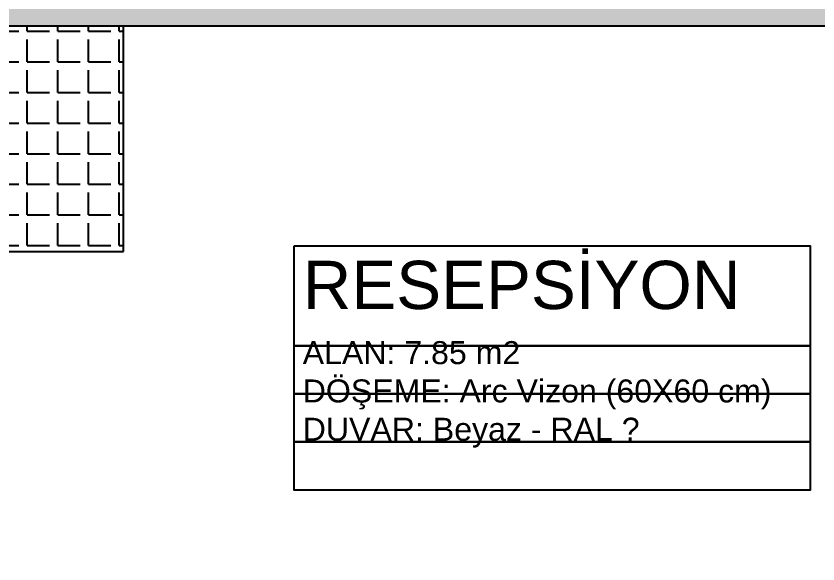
# Model space of a CAD drawing. Header units: millimetres. Extents: x 7687 to 15428, y -715 to 4028.
# Drawn here: x 9175.7 to 9358.7, y 3075 to 3200 of the extents above; entities that cross this region are included whole.
import ezdxf

# ---------------------------------------------------------------- set-up
doc = ezdxf.new("R2010")
doc.units = ezdxf.units.MM
doc.layers.add('_JLL.HATCH', color=7, linetype='Continuous')
doc.layers.add('YAZI', color=121, linetype='Continuous')
doc.layers.add('yazı', color=7, linetype='Continuous', lineweight=20)
doc.styles.add('ROMANC', font='arial.ttf')

msp = doc.modelspace()

# ---------------------------------------------------------------- hatches: boundary and pattern name
at = {"true_color": 0xcd2027}
h = msp.add_hatch(color=242, dxfattribs=at)
h.dxf.hatch_style = 1
h.paths.add_polyline_path([(9498.39, 3787.78), (9919.45, 3787.78), (10041.95, 3787.78), (10041.58, 3757.38), (10323.48, 3753.94), (10323.48, 3237.21), (10312.98, 3237.21), (10312.98, 3206.31), (10273.73, 3206.31), (10273.73, 2599.74), (10229.17, 2600.13), (10229.17, 2546.14), (10273.73, 2546.14), (10273.73, 2157.73), (10225.31, 2157.76), (10224.84, 2104.15), (10273.73, 2103.73), (10273.73, 1976.72), (9427.2, 1976.72), (9427.2, 2043.9), (9412.2, 2043.9), (9411.61, 1976.73), (9200.2, 1976.72), (9200.2, 2030.72), (9150.2, 2030.72), (9150.2, 2534.31), (9205.65, 2534.31), (9205.6, 2562.87), (9412.2, 2561.07), (9412.2, 2123.9), (9427.2, 2123.9), (9427.2, 2857.4), (9412.2, 2857.4), (9412.2, 2788.58), (9374.41, 2788.58), (9374.41, 2773.58), (9412.2, 2773.58), (9412.2, 2588.58), (9291.05, 2588.58), (9291.05, 2773.58), (9294.41, 2773.58), (9294.41, 2788.58), (9273.05, 2788.58), (9273.05, 2773.58), (9276.05, 2773.58), (9276.05, 2587.82), (9150.2, 2587.82), (9150.2, 2773.58), (9194.55, 2773.58), (9194.55, 2788.58), (9193.05, 2788.58), (9150.2, 2788.58), (9150.2, 2947.06), (9412.2, 2947.06), (9412.2, 2937.4), (9427.2, 2937.4), (9427.2, 3212.81), (9092.54, 3212.81), (9092.54, 3197.81), (9412.2, 3197.81), (9412.2, 2962.06), (9150.2, 2962.06), (9150.2, 3079.81), (9008.2, 3079.81), (9008.2, 3202.81), (9011.79, 3202.81), (9011.79, 3212.81), (9008.2, 3212.81), (9008.2, 3258.81), (8954.2, 3258.81), (8954.2, 3212.81), (8981.2, 3212.81), (8981.2, 3022.81), (8811.2, 3022.81), (8811.2, 3212.81), (8791.2, 3212.81), (8791.2, 3042.81), (8381.2, 3042.81), (8381.2, 3212.81), (8375.2, 3212.81), (8375.2, 3036.81), (8338.2, 3036.81), (8338.2, 3049.31), (8265.7, 3049.31), (8265.7, 3029.31), (8158.7, 3029.31), (8158.7, 3009.31), (9130.2, 3009.31), (9130.2, 1956.72), (10293.73, 1956.72), (10293.73, 3195.96), (10323.48, 3195.96), (10343.48, 3195.96), (10343.48, 3805.34), (8003.59, 3805.34), (8003.59, 3762.68), (9498.39, 3762.68)])
h = msp.add_hatch()
h.set_pattern_fill('ANGLE', color=256, angle=360)
h.set_pattern_definition([(360, (-34408.177, -6414.828), (5e-15, 6.985), [5.08, -1.905]), (90, (-34408.177, -6414.828), (-6.985, 6e-15), [5.08, -1.905])])
edge = h.paths.add_edge_path()
edge.add_line((9104.2, 3146.31), (9200.2, 3146.31))
edge.add_line((9200.2, 3146.31), (9200.2, 3197.81))
edge.add_line((9091.97, 3197.81), (9326.71, 3197.81))
edge.add_line((9104.2, 3197.81), (9104.2, 3146.31))

# ---------------------------------------------------------------- linework, layer by layer
msp.add_line((9104.2, 3146.31), (9200.2, 3146.31))
at = {"color": 242, "true_color": 0xcd2027}
msp.add_lwpolyline([(9427.2, 2937.4), (9427.2, 3212.81), (9092.54, 3212.81), (9092.54, 3197.81), (9412.2, 3197.81), (9412.2, 2962.06), (9150.2, 2962.06), (9150.2, 3079.81), (9008.2, 3079.81), (9008.2, 3202.81), (9011.79, 3202.81), (9011.79, 3212.81), (9008.2, 3212.81), (9008.2, 3258.81), (8954.2, 3258.81), (8954.2, 3212.81), (8981.2, 3212.81), (8981.2, 3022.81), (8811.2, 3022.81), (8811.2, 3212.81), (8791.2, 3212.81), (8791.2, 3042.81), (8381.2, 3042.81)], dxfattribs=at)
at = {"layer": '_JLL.HATCH'}
msp.add_line((9200.2, 3146.31), (9200.2, 3197.81), dxfattribs=at)
at = {"layer": 'YAZI'}
for points in [[(9239.18, 3147.55), (9356.92, 3147.55), (9356.92, 3124.77), (9239.18, 3124.77)], [(9239.18, 3124.77), (9356.92, 3124.77), (9356.92, 3113.79), (9239.18, 3113.79)], [(9239.18, 3113.79), (9356.92, 3113.79), (9356.92, 3102.81), (9239.18, 3102.81)], [(9239.18, 3102.81), (9356.92, 3102.81), (9356.92, 3091.83), (9239.18, 3091.83)]]:
    msp.add_lwpolyline(points, close=True, dxfattribs=at)

# ---------------------------------------------------------------- texts
at = {"layer": 'yazı', "insert": (9241.11, 3144.15), "char_height": 12.75, "attachment_point": 1, "style": 'ROMANC'}
msp.add_mtext_dynamic_manual_height_columns('{\\H0.86275x;RESEPSİYON\\P\\H0.47651x;ALAN: 7.85 m2\\PDÖŞEME\\fArial|b0|i0|c177|p34;:\\fArial|b0|i0|c162|p34; Arc Vizon (60X60 cm)\\PDUVAR\\fArial|b0|i0|c177|p34;:\\fArial|b0|i0|c162|p34; Beyaz \\fArial|b0|i0|c177|p34;-\\fArial|b0|i0|c162|p34; RAL\\fArial|b0|i0|c177|p34; \\fArial|b0|i0|c162|p34;?}', width=252.8052, gutter_width=425, heights=[0], dxfattribs=at)

doc.saveas('drawing.dxf')
